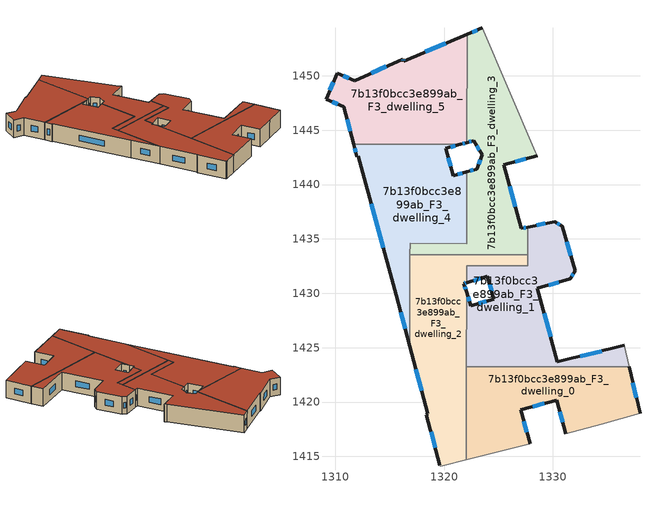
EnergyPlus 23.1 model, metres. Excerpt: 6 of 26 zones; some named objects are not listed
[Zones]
7b13f0bcc3e899ab_F3_dwelling_0
 floor to 7b13f0bcc3e899ab_F2_dwelling_0 (EU_floor_Construction): 1337.02,1423.23 1338,1418.96 1334.45,1417.98 1331.17,1417.08 1330.33,1420.18 1327.04,1419.28 1327.89,1416.17 1322.03,1414.7 1322.05,1423.26 z9
 wall outside (EU_wall_Construction): 1327.89,1416.17 1327.04,1419.28 1330.33,1420.18 1331.17,1417.08 / 1338,1418.96 1337.02,1423.23 z9:12
 wall adiabatic (EU_wall_Construction): 1331.17,1417.08 1334.45,1417.98 1338,1418.96 / 1322.03,1414.7 1327.89,1416.17 z9:12
 wall to 7b13f0bcc3e899ab_F3_dwelling_1 (EU_wall_Construction): 1337.02,1423.23 1322.05,1423.26 z9:12
 wall to 7b13f0bcc3e899ab_F3_dwelling_2 (EU_wall_Construction): 1322.05,1423.26 1322.03,1414.7 z9:12
 window (EU_Window_Construction): 1330.62,1419.13 1330.89,1418.14 / 1328.16,1419.59 1329.21,1419.88 / 1327.6,1417.23 1327.33,1418.22 / 1337.67,1420.41 1337.36,1421.77 z10.02:10.98
 roof outside (EU_roof_Construction): 1338,1418.96 1337.02,1423.23 1322.05,1423.26 1322.03,1414.7 1327.89,1416.17 1327.04,1419.28 1330.33,1420.18 1331.17,1417.08 1334.45,1417.98 z12
7b13f0bcc3e899ab_F3_dwelling_1
 floor to 7b13f0bcc3e899ab_F2_dwelling_1 (EU_floor_Construction): 1330.85,1436.15 1332.04,1432.05 1331.56,1431.31 1328.57,1430.46 1330.41,1423.7 1336.57,1425.2 1337.02,1423.23 1322.05,1423.26 1322.06,1430.09 1322.45,1428.88 1324.57,1429.46 1323.96,1431.56 1322.06,1430.97 1322.07,1432.54 1327.68,1432.52 1327.69,1436.09 1330.14,1436.6 z9
 wall outside (EU_wall_Construction): 1336.57,1425.2 1330.41,1423.7 1328.57,1430.46 1331.56,1431.31 1332.04,1432.05 1330.85,1436.15 1330.14,1436.6 1327.69,1436.09 / 1322.06,1430.97 1323.96,1431.56 1324.57,1429.46 1322.45,1428.88 1322.06,1430.09 z9:12
 wall adiabatic (EU_wall_Construction): 1337.02,1423.23 1336.57,1425.2 z9:12
 wall to 7b13f0bcc3e899ab_F3_dwelling_2 (EU_wall_Construction): 1322.06,1430.09 1322.05,1423.26 / 1327.68,1433.53 1327.68,1432.52 1322.07,1432.54 1322.06,1430.97 z9:12
 wall to 7b13f0bcc3e899ab_F3_dwelling_3 (EU_wall_Construction): 1327.69,1436.09 1327.68,1433.53 z9:12
 window (EU_Window_Construction): 1329.59,1430.75 1330.55,1431.02 / 1329.78,1426 1329.2,1428.16 / 1334.47,1424.69 1332.5,1424.21 / 1322.32,1429.29 1322.19,1429.68 / 1323.85,1429.26 1323.17,1429.08 / 1324.17,1430.85 1324.36,1430.18 / 1322.71,1431.17 1323.32,1431.36 / 1329.31,1436.43 1328.52,1436.26 / 1330.61,1436.3 1330.38,1436.45 / 1331.64,1433.45 1331.26,1434.76 / 1331.73,1431.57 1331.88,1431.8 z10.02:10.98
 roof outside (EU_roof_Construction): 1337.02,1423.23 1336.57,1425.2 1330.41,1423.7 1328.57,1430.46 1331.56,1431.31 1332.04,1432.05 1330.85,1436.15 1330.14,1436.6 1327.69,1436.09 1327.68,1432.52 1322.07,1432.54 1322.06,1430.97 1323.96,1431.56 1324.57,1429.46 1322.45,1428.88 1322.06,1430.09 1322.05,1423.26 z12
7b13f0bcc3e899ab_F3_dwelling_2
 floor to 7b13f0bcc3e899ab_F2_dwelling_2 (EU_floor_Construction): 1327.68,1433.53 1327.68,1432.52 1322.07,1432.54 1322.06,1430.97 1321.8,1430.89 1322.06,1430.09 1322.03,1414.7 1319.85,1414.15 1319.62,1414.12 1319.59,1414.21 1318.37,1418.84 1318.5,1418.92 1316.84,1425.14 1316.85,1433.55 z9
 wall outside (EU_wall_Construction): 1322.06,1430.09 1321.8,1430.89 1322.06,1430.97 / 1316.84,1425.14 1318.5,1418.92 1318.37,1418.84 1319.59,1414.21 z9:12
 wall adiabatic (EU_wall_Construction): 1319.59,1414.21 1319.62,1414.12 1319.85,1414.15 1322.03,1414.7 z9:12
 wall to 7b13f0bcc3e899ab_F3_dwelling_3 (EU_wall_Construction): 1327.68,1433.53 1316.85,1433.55 z9:12
 wall to 7b13f0bcc3e899ab_F3_dwelling_4 (EU_wall_Construction): 1316.85,1433.55 1316.84,1425.14 z9:12
 window (EU_Window_Construction): 1321.89,1430.92 1321.97,1430.95 / 1321.97,1430.36 1321.89,1430.62 / 1318.78,1417.27 1319.18,1415.79 / 1317.4,1423.02 1317.94,1421.03 z10.02:10.98
 roof outside (EU_roof_Construction): 1322.03,1414.7 1322.06,1430.09 1321.8,1430.89 1322.06,1430.97 1322.07,1432.54 1327.68,1432.52 1327.68,1433.53 1316.85,1433.55 1316.84,1425.14 1318.5,1418.92 1318.37,1418.84 1319.59,1414.21 1319.62,1414.12 1319.85,1414.15 z12
7b13f0bcc3e899ab_F3_dwelling_3
 floor to 7b13f0bcc3e899ab_F2_dwelling_3 (EU_floor_Construction): 1323.49,1454.4 1328.38,1443.02 1328.55,1442.63 1325.49,1441.81 1327.08,1435.96 1327.69,1436.09 1327.68,1433.53 1316.85,1433.55 1316.86,1434.58 1322.07,1434.57 1322.08,1441.17 1322.99,1441.42 1323.51,1442.72 1322.71,1444.03 1322.09,1443.86 1322.11,1453.81 z9
 wall outside (EU_wall_Construction): 1327.69,1436.09 1327.08,1435.96 1325.49,1441.81 1328.55,1442.63 / 1322.09,1443.86 1322.71,1444.03 1323.51,1442.72 1322.99,1441.42 1322.08,1441.17 / 1323.49,1454.4 1322.11,1453.81 z9:12
 wall to 7b13f0bcc3e899ab_F3_dwelling_4 (EU_wall_Construction): 1322.08,1441.17 1322.07,1434.57 1316.86,1434.58 1316.85,1433.55 z9:12
 wall to 7b13f0bcc3e899ab_F3_dwelling_5 (EU_wall_Construction): 1322.11,1453.81 1322.09,1443.86 z9:12
 wall adiabatic (EU_wall_Construction): 1328.55,1442.63 1328.38,1443.02 1323.49,1454.4 z9:12
 window (EU_Window_Construction): 1326.53,1442.09 1327.51,1442.35 / 1326.54,1437.95 1326.04,1439.82 / 1327.48,1436.05 1327.29,1436.01 / 1322.68,1441.34 1322.39,1441.26 / 1323.33,1442.28 1323.17,1441.87 / 1322.98,1443.58 1323.24,1443.17 / 1322.3,1443.91 1322.5,1443.97 / 1323.02,1454.2 1322.58,1454.01 z10.02:10.98
 roof outside (EU_roof_Construction): 1327.68,1433.53 1327.69,1436.09 1327.08,1435.96 1325.49,1441.81 1328.55,1442.63 1328.38,1443.02 1323.49,1454.4 1322.11,1453.81 1322.09,1443.86 1322.71,1444.03 1323.51,1442.72 1322.99,1441.42 1322.08,1441.17 1322.07,1434.57 1316.86,1434.58 1316.85,1433.55 z12
7b13f0bcc3e899ab_F3_dwelling_4
 floor to 7b13f0bcc3e899ab_F2_dwelling_4 (EU_floor_Construction): 1321.47,1443.68 1320.13,1443.31 1320.81,1440.83 1322.08,1441.17 1322.07,1434.57 1316.86,1434.58 1316.84,1425.14 1315.58,1429.83 1312.11,1442.58 1311.98,1442.55 1311.68,1443.71 z9
 wall outside (EU_wall_Construction): 1311.68,1443.71 1311.98,1442.55 1312.11,1442.58 1315.58,1429.83 1316.84,1425.14 / 1322.08,1441.17 1320.81,1440.83 1320.13,1443.31 1321.47,1443.68 z9:12
 wall to 7b13f0bcc3e899ab_F3_dwelling_5 (EU_wall_Construction): 1321.47,1443.68 1311.68,1443.71 z9:12
 window (EU_Window_Construction): 1316.01,1428.23 1316.41,1426.74 / 1313.29,1438.24 1314.4,1434.17 / 1311.78,1443.31 1311.88,1442.95 / 1320.59,1443.44 1321.02,1443.56 / 1320.58,1441.67 1320.36,1442.47 / 1321.65,1441.06 1321.24,1440.94 z10.02:10.98
 roof outside (EU_roof_Construction): 1316.84,1425.14 1316.86,1434.58 1322.07,1434.57 1322.08,1441.17 1320.81,1440.83 1320.13,1443.31 1321.47,1443.68 1311.68,1443.71 1311.98,1442.55 1312.11,1442.58 1315.58,1429.83 z12
7b13f0bcc3e899ab_F3_dwelling_5
 floor to 7b13f0bcc3e899ab_F2_dwelling_5 (EU_floor_Construction): 1322.11,1453.81 1322.09,1443.86 1321.47,1443.68 1311.68,1443.71 1310.77,1447.15 1309.13,1447.83 1310.15,1450.22 1311.77,1449.54 1316.19,1451.53 1316.27,1451.36 z9
 wall outside (EU_wall_Construction): 1322.11,1453.81 1316.27,1451.36 1316.19,1451.53 1311.77,1449.54 1310.15,1450.22 1309.13,1447.83 1310.77,1447.15 1311.68,1443.71 / 1321.47,1443.68 1322.09,1443.86 z9:12
 window (EU_Window_Construction): 1309.8,1449.41 1309.48,1448.64 / 1311.22,1449.77 1310.7,1449.99 / 1314.69,1450.85 1313.27,1450.22 / 1316.24,1451.42 1316.22,1451.47 / 1320.12,1452.98 1318.26,1452.19 / 1321.68,1443.74 1321.88,1443.8 / 1311.08,1445.98 1311.37,1444.88 / 1309.69,1447.6 1310.21,1447.38 z10.02:10.98
 roof outside (EU_roof_Construction): 1322.09,1443.86 1322.11,1453.81 1316.27,1451.36 1316.19,1451.53 1311.77,1449.54 1310.15,1450.22 1309.13,1447.83 1310.77,1447.15 1311.68,1443.71 1321.47,1443.68 z12
[Building]
EU S2 Campaign: North Axis=0; Terrain=City; Solar Distribution=FullExterior
[Site:Location]
Vienna: Latitude=48; Longitude=16.5; Time Zone=1; Elevation=183
[SizingPeriod:WeatherFileDays]
AnnualSizingPeriod: Begin Month=1; Begin Day of Month=1; End Month=12; End Day of Month=31; Day of Week for Start Day=Monday; Use Weather File Daylight Saving Period=No; Use Weather File Rain and Snow Indicators=No
[MATERIAL]
EU_InternalMass_Material: Roughness=MediumRough; Thickness=0.1; Conductivity=1; Density=1800; Specific Heat=900; Thermal Absorptance=0.9; Solar Absorptance=0.7; Visible Absorptance=0.7
[MATERIAL:NOMASS] Roughness=MediumRough; Thermal Absorptance=0.9; Solar Absorptance=0.7; Visible Absorptance=0.7
Name | Thermal Resistance
EU_wall_NoMass | 0.942466
EU_roof_NoMass | 0.551687
EU_floor_NoMass | 0.66527
[WINDOWMATERIAL:SIMPLEGLAZINGSYSTEM]
EU_Window_SimpleGlazing: UFactor=2.03367; Solar Heat Gain Coefficient=0.65; Visible Transmittance=0.65
[CONSTRUCTION]
EU_wall_Construction: EU_wall_NoMass
EU_roof_Construction: EU_roof_NoMass
EU_floor_Construction: EU_floor_NoMass
EU_Window_Construction: EU_Window_SimpleGlazing
EU_InternalMass_Construction: EU_InternalMass_Material
[ZONE] Type=1; Multiplier=1; Ceiling Height=autocalculate; Floor Area=autocalculate; Part of Total Floor Area=Yes
Name | Volume
7b13f0bcc3e899ab_F3_dwelling_0 | 270.043
7b13f0bcc3e899ab_F3_dwelling_1 | 270.08
7b13f0bcc3e899ab_F3_dwelling_2 | 271.606
7b13f0bcc3e899ab_F3_dwelling_3 | 271.619
7b13f0bcc3e899ab_F3_dwelling_4 | 270.84
7b13f0bcc3e899ab_F3_dwelling_5 | 270.825
[INTERNALMASS] Construction=EU_InternalMass_Construction
Name | Zone or ZoneList | Surface Area
7b13f0bcc3e899ab_F3_dwelling_0_EU_InternalMass | 7b13f0bcc3e899ab_F3_dwelling_0 | 90.0155
7b13f0bcc3e899ab_F3_dwelling_1_EU_InternalMass | 7b13f0bcc3e899ab_F3_dwelling_1 | 90.0262
7b13f0bcc3e899ab_F3_dwelling_2_EU_InternalMass | 7b13f0bcc3e899ab_F3_dwelling_2 | 90.5356
7b13f0bcc3e899ab_F3_dwelling_3_EU_InternalMass | 7b13f0bcc3e899ab_F3_dwelling_3 | 90.5421
7b13f0bcc3e899ab_F3_dwelling_4_EU_InternalMass | 7b13f0bcc3e899ab_F3_dwelling_4 | 90.2798
7b13f0bcc3e899ab_F3_dwelling_5_EU_InternalMass | 7b13f0bcc3e899ab_F3_dwelling_5 | 90.273
[OTHEREQUIPMENT] Fuel Type=Electricity; Design Level Calculation Method=Watts/Area; Power per Zone Floor Area=1; Fraction Latent=0; Fraction Radiant=0; Fraction Lost=0; Carbon Dioxide Generation Rate=0; EndUse Subcategory=EU_Step8_InternalGains
Name | Zone or ZoneList or Space or SpaceList | Schedule
EU_Step8_InternalGain_7b13f0bcc3e899ab_F3_dwelling_0_f000 | 7b13f0bcc3e899ab_F3_dwelling_0 | EU_Step8_GainSchedule_7b13f0bcc3e899ab_F3_dwelling_0_f000
EU_Step8_InternalGain_7b13f0bcc3e899ab_F3_dwelling_1_f000 | 7b13f0bcc3e899ab_F3_dwelling_1 | EU_Step8_GainSchedule_7b13f0bcc3e899ab_F3_dwelling_1_f000
EU_Step8_InternalGain_7b13f0bcc3e899ab_F3_dwelling_2_f000 | 7b13f0bcc3e899ab_F3_dwelling_2 | EU_Step8_GainSchedule_7b13f0bcc3e899ab_F3_dwelling_2_f000
EU_Step8_InternalGain_7b13f0bcc3e899ab_F3_dwelling_3_f000 | 7b13f0bcc3e899ab_F3_dwelling_3 | EU_Step8_GainSchedule_7b13f0bcc3e899ab_F3_dwelling_3_f000
EU_Step8_InternalGain_7b13f0bcc3e899ab_F3_dwelling_4_f000 | 7b13f0bcc3e899ab_F3_dwelling_4 | EU_Step8_GainSchedule_7b13f0bcc3e899ab_F3_dwelling_4_f000
EU_Step8_InternalGain_7b13f0bcc3e899ab_F3_dwelling_5_f000 | 7b13f0bcc3e899ab_F3_dwelling_5 | EU_Step8_GainSchedule_7b13f0bcc3e899ab_F3_dwelling_5_f000
[ZONEVENTILATION:DESIGNFLOWRATE] Schedule=EU_AlwaysOn; Design Flow Rate Calculation Method=AirChanges/Hour; Air Changes per Hour=0.530523; Ventilation Type=Natural; Fan Pressure Rise=0; Fan Total Efficiency=1; Constant Term Coefficient=1; Temperature Term Coefficient=0; Velocity Term Coefficient=0; Velocity Squared Term Coefficient=0; Minimum Indoor Temperature=-100; Maximum Indoor Temperature=100; Delta Temperature=-100; Minimum Outdoor Temperature=-100; Maximum Outdoor Temperature=100; Maximum Wind Speed=40
Name | Zone or ZoneList or Space or SpaceList
EU_ConstantAir_7b13f0bcc3e899ab_F3_dwelling_0 | 7b13f0bcc3e899ab_F3_dwelling_0
EU_ConstantAir_7b13f0bcc3e899ab_F3_dwelling_1 | 7b13f0bcc3e899ab_F3_dwelling_1
EU_ConstantAir_7b13f0bcc3e899ab_F3_dwelling_2 | 7b13f0bcc3e899ab_F3_dwelling_2
EU_ConstantAir_7b13f0bcc3e899ab_F3_dwelling_3 | 7b13f0bcc3e899ab_F3_dwelling_3
EU_ConstantAir_7b13f0bcc3e899ab_F3_dwelling_4 | 7b13f0bcc3e899ab_F3_dwelling_4
EU_ConstantAir_7b13f0bcc3e899ab_F3_dwelling_5 | 7b13f0bcc3e899ab_F3_dwelling_5
[HVACTEMPLATE:ZONE:IDEALLOADSAIRSYSTEM] System Availability Schedule=EU_AlwaysOn; Maximum Heating Supply Air Temperature=50; Minimum Cooling Supply Air Temperature=13; Maximum Heating Supply Air Humidity Ratio=0.0156; Minimum Cooling Supply Air Humidity Ratio=0.0077; Heating Limit=NoLimit; Cooling Limit=NoLimit; Heating Availability Schedule=EU_AlwaysOn; Cooling Availability Schedule=EU_CoolingOff; Dehumidification Control Type=ConstantSensibleHeatRatio; Cooling Sensible Heat Ratio=0.7; Dehumidification Setpoint=60; Humidification Control Type=None; Humidification Setpoint=30; Outdoor Air Method=None; Outdoor Air Flow Rate per Person=0.00944; Outdoor Air Flow Rate per Zone Floor Area=0; Outdoor Air Flow Rate per Zone=0; Demand Controlled Ventilation Type=None; Outdoor Air Economizer Type=NoEconomizer; Heat Recovery Type=None; Sensible Heat Recovery Effectiveness=0.7; Latent Heat Recovery Effectiveness=0.65
Name | Template Thermostat
7b13f0bcc3e899ab_F3_dwelling_0 | EU_HeatOnly_7b13f0bcc3e899ab_F3_dwelling_0
7b13f0bcc3e899ab_F3_dwelling_1 | EU_HeatOnly_7b13f0bcc3e899ab_F3_dwelling_1
7b13f0bcc3e899ab_F3_dwelling_2 | EU_HeatOnly_7b13f0bcc3e899ab_F3_dwelling_2
7b13f0bcc3e899ab_F3_dwelling_3 | EU_HeatOnly_7b13f0bcc3e899ab_F3_dwelling_3
7b13f0bcc3e899ab_F3_dwelling_4 | EU_HeatOnly_7b13f0bcc3e899ab_F3_dwelling_4
7b13f0bcc3e899ab_F3_dwelling_5 | EU_HeatOnly_7b13f0bcc3e899ab_F3_dwelling_5
[SIZING:ZONE] Zone Cooling Design Supply Air Temperature Input Method=SupplyAirTemperature; Zone Cooling Design Supply Air Temperature=13; Zone Heating Design Supply Air Temperature Input Method=SupplyAirTemperature; Zone Heating Design Supply Air Temperature=50; Zone Cooling Design Supply Air Humidity Ratio=0.008; Zone Heating Design Supply Air Humidity Ratio=0.008; Cooling Design Air Flow Method=DesignDay; Cooling Design Air Flow Rate=0; Cooling Minimum Air Flow per Zone Floor Area=0.000762; Cooling Minimum Air Flow=0; Cooling Minimum Air Flow Fraction=0.2; Heating Design Air Flow Method=DesignDay; Heating Design Air Flow Rate=0; Heating Maximum Air Flow per Zone Floor Area=0.002032; Heating Maximum Air Flow=0.141576; Heating Maximum Air Flow Fraction=0.3; Account for Dedicated Outdoor Air System=No; Dedicated Outdoor Air System Control Strategy=NeutralSupplyAir; Dedicated Outdoor Air Low Setpoint Temperature for Design=autosize; Dedicated Outdoor Air High Setpoint Temperature for Design=autosize; Zone Load Sizing Method=Sensible Load Only No Latent Load; Zone Latent Cooling Design Supply Air Humidity Ratio Input Method=HumidityRatioDifference; Zone Cooling Design Supply Air Humidity Ratio Difference=0.005; Zone Latent Heating Design Supply Air Humidity Ratio Input Method=HumidityRatioDifference; Zone Humidification Design Supply Air Humidity Ratio Difference=0.005
7b13f0bcc3e899ab_F3_dwelling_0; 7b13f0bcc3e899ab_F3_dwelling_1; 7b13f0bcc3e899ab_F3_dwelling_2; 7b13f0bcc3e899ab_F3_dwelling_3; 7b13f0bcc3e899ab_F3_dwelling_4; 7b13f0bcc3e899ab_F3_dwelling_5
[SCHEDULE:CONSTANT]
Name | Hourly Value
EU_AlwaysOn | 1
EU_CoolingOff | 0
[SCHEDULE:FILE] Column Number=1; Rows to Skip at Top=0; Number of Hours of Data=8760; Column Separator=Comma; Interpolate to Timestep=No; Minutes per Item=60; Adjust Schedule for Daylight Savings=Yes
Name | File
EU_Step8_GainSchedule_7b13f0bcc3e899ab_F3_dwelling_0_f000 | ../../schedules/7b13f0bcc3e899ab/7b13f0bcc3e899ab_F3_dwelling_0_f000_gain.csv
EU_Step8_GainSchedule_7b13f0bcc3e899ab_F3_dwelling_1_f000 | ../../schedules/7b13f0bcc3e899ab/7b13f0bcc3e899ab_F3_dwelling_1_f000_gain.csv
EU_Step8_GainSchedule_7b13f0bcc3e899ab_F3_dwelling_2_f000 | ../../schedules/7b13f0bcc3e899ab/7b13f0bcc3e899ab_F3_dwelling_2_f000_gain.csv
EU_Step8_GainSchedule_7b13f0bcc3e899ab_F3_dwelling_3_f000 | ../../schedules/7b13f0bcc3e899ab/7b13f0bcc3e899ab_F3_dwelling_3_f000_gain.csv
EU_Step8_GainSchedule_7b13f0bcc3e899ab_F3_dwelling_4_f000 | ../../schedules/7b13f0bcc3e899ab/7b13f0bcc3e899ab_F3_dwelling_4_f000_gain.csv
EU_Step8_GainSchedule_7b13f0bcc3e899ab_F3_dwelling_5_f000 | ../../schedules/7b13f0bcc3e899ab/7b13f0bcc3e899ab_F3_dwelling_5_f000_gain.csv
